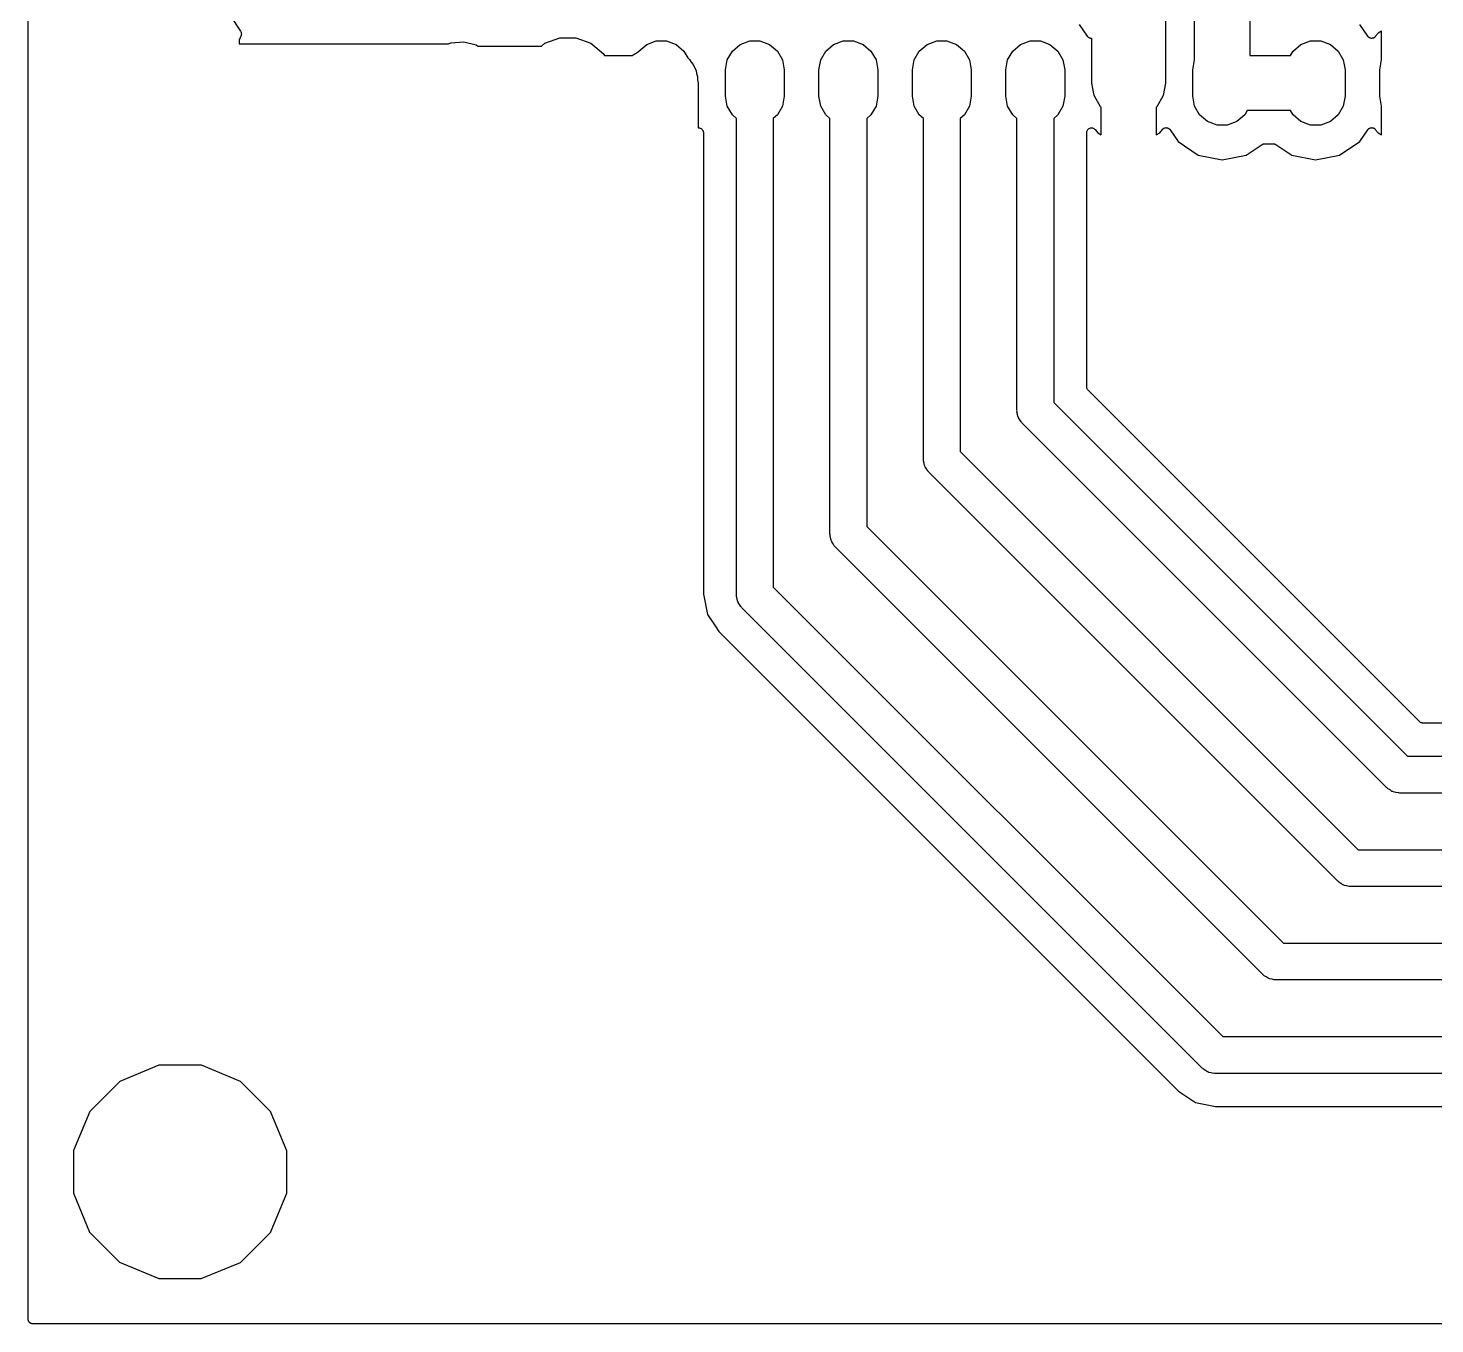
# Model space of a CAD drawing. Extents: x 59.5 to 137.3, y -94.9 to -24.1.
# Drawn here: x 59.62 to 97.85, y -94.87 to -59.66 of the extents above; entities that cross this region are included whole.
import ezdxf

# ---------------------------------------------------------------- set-up
doc = ezdxf.new("R2010")
doc.units = 0
doc.header["$MEASUREMENT"] = 0
doc.layers.add('BLACK', color=7, linetype='CONTINUOUS')

msp = doc.modelspace()

# ---------------------------------------------------------------- linework, layer by layer
at = {"layer": 'Black'}
for p, q in [((59.624, -61.3727), (59.624, -41.9386)), ((92.825, -57.5945), (92.825, -60.4005)), ((91.325, -60.5195), (91.325, -57.9052)), ((90.535, -58.6105), (90.535, -61.1505)), ((65.1129, -59.3127), (65.3988, -59.7405)), ((88.4119, -59.8817), (88.1953, -59.5575)), ((96.0319, -59.8817), (95.8153, -59.5575)), ((65.4105, -59.8597), (65.358, -59.9865)), ((65.358, -59.9865), (65.358, -60.087)), ((65.3988, -59.7405), (65.406, -59.757)), ((65.406, -59.757), (65.4143, -59.7729)), ((65.4144, -59.8421), (65.4105, -59.8597)), ((65.4143, -59.7729), (65.4149, -59.777)), ((65.4194, -59.8249), (65.4144, -59.8421)), ((65.4149, -59.777), (65.4166, -59.7809)), ((65.4166, -59.7809), (65.4177, -59.7988)), ((65.4177, -59.7988), (65.4201, -59.8166)), ((65.4201, -59.8166), (65.4192, -59.8207)), ((65.4192, -59.8207), (65.4194, -59.8249)), ((73.67, -60.068), (74.0779, -59.9195)), ((74.0779, -59.9195), (74.5121, -59.9195)), ((74.5121, -59.9195), (74.92, -60.068)), ((76.435, -60.1033), (76.6961, -60.0083)), ((76.6961, -60.0083), (76.9739, -60.0083)), ((76.9739, -60.0083), (77.235, -60.1033)), ((78.975, -60.1033), (79.2361, -60.0083)), ((79.2361, -60.0083), (79.5139, -60.0083)), ((79.5139, -60.0083), (79.775, -60.1033)), ((81.515, -60.1033), (81.7761, -60.0083)), ((81.7761, -60.0083), (82.0539, -60.0083)), ((82.0539, -60.0083), (82.315, -60.1033)), ((84.055, -60.1033), (84.3161, -60.0083)), ((84.3161, -60.0083), (84.5939, -60.0083)), ((84.5939, -60.0083), (84.855, -60.1033)), ((86.595, -60.1033), (86.8561, -60.0083)), ((86.8561, -60.0083), (87.1339, -60.0083)), ((87.1339, -60.0083), (87.395, -60.1033)), ((88.4177, -59.8877), (88.4119, -59.8817)), ((88.4219, -59.8948), (88.4177, -59.8877)), ((88.4328, -59.9035), (88.4219, -59.8948)), ((88.4424, -59.9135), (88.4328, -59.9035)), ((88.4499, -59.9172), (88.4424, -59.9135)), ((88.4563, -59.9224), (88.4499, -59.9172)), ((88.4695, -59.9269), (88.4563, -59.9224)), ((88.482, -59.9331), (88.4695, -59.9269)), ((88.4902, -59.934), (88.482, -59.9331)), ((88.4981, -59.9366), (88.4902, -59.934)), ((88.512, -59.9363), (88.4981, -59.9366)), ((88.5258, -59.9379), (88.512, -59.9363)), ((88.5339, -59.9359), (88.5258, -59.9379)), ((88.535, -59.9359), (88.5339, -59.9359)), ((88.535, -61.1505), (88.535, -59.9359)), ((94.215, -60.1033), (94.4761, -60.0083)), ((94.4761, -60.0083), (94.7539, -60.0083)), ((94.7539, -60.0083), (95.015, -60.1033)), ((96.0377, -59.8877), (96.0319, -59.8817)), ((96.0419, -59.8948), (96.0377, -59.8877)), ((96.0528, -59.9035), (96.0419, -59.8948)), ((96.0624, -59.9135), (96.0528, -59.9035)), ((96.0699, -59.9172), (96.0624, -59.9135)), ((96.0763, -59.9224), (96.0699, -59.9172)), ((96.0895, -59.9269), (96.0763, -59.9224)), ((96.102, -59.9331), (96.0895, -59.9269)), ((96.1102, -59.934), (96.102, -59.9331)), ((96.1181, -59.9366), (96.1102, -59.934)), ((96.132, -59.9363), (96.1181, -59.9366)), ((96.1458, -59.9379), (96.132, -59.9363)), ((96.1539, -59.9359), (96.1458, -59.9379)), ((96.1622, -59.9357), (96.1539, -59.9359)), ((96.1751, -59.9307), (96.1622, -59.9357)), ((96.1887, -59.9274), (96.1751, -59.9307)), ((96.1956, -59.9228), (96.1887, -59.9274)), ((96.2033, -59.9198), (96.1956, -59.9228)), ((96.2138, -59.9106), (96.2033, -59.9198)), ((96.2253, -59.9029), (96.2138, -59.9106)), ((96.2302, -59.8962), (96.2253, -59.9029)), ((96.2365, -59.8907), (96.2302, -59.8962)), ((96.3132, -59.7953), (96.2365, -59.8907)), ((96.405, -59.7451), (96.3132, -59.7953)), ((96.405, -60.5195), (96.405, -59.7451)), ((65.358, -60.087), (66.8655, -60.087)), ((66.8655, -60.087), (71.0521, -60.087)), ((71.0521, -60.087), (71.1152, -60.0576)), ((71.1152, -60.0576), (71.4612, -60.0273)), ((71.4612, -60.0273), (71.7966, -60.1172)), ((71.7966, -60.1172), (71.8442, -60.1505)), ((71.8442, -60.1505), (73.5716, -60.1505)), ((73.5716, -60.1505), (73.67, -60.068)), ((74.92, -60.068), (75.2526, -60.347)), ((75.2526, -60.347), (75.2834, -60.4005)), ((75.2834, -60.4005), (76.0517, -60.4005)), ((76.0517, -60.4005), (76.0652, -60.3845)), ((76.0652, -60.3845), (76.1784, -60.3191)), ((76.1784, -60.3191), (76.2158, -60.2929)), ((76.2158, -60.2929), (76.2222, -60.2819)), ((76.2222, -60.2819), (76.435, -60.1033)), ((77.235, -60.1033), (77.4478, -60.2819)), ((77.4478, -60.2819), (77.5568, -60.4706)), ((78.6232, -60.5225), (78.7622, -60.2819)), ((78.7622, -60.2819), (78.975, -60.1033)), ((79.775, -60.1033), (79.9878, -60.2819)), ((79.9878, -60.2819), (80.1268, -60.5225)), ((81.1632, -60.5225), (81.3022, -60.2819)), ((81.3022, -60.2819), (81.515, -60.1033)), ((82.315, -60.1033), (82.5278, -60.2819)), ((82.5278, -60.2819), (82.6668, -60.5225)), ((83.7032, -60.5225), (83.8422, -60.2819)), ((83.8422, -60.2819), (84.055, -60.1033)), ((84.855, -60.1033), (85.0678, -60.2819)), ((85.0678, -60.2819), (85.2068, -60.5225)), ((86.2432, -60.5225), (86.3822, -60.2819)), ((86.3822, -60.2819), (86.595, -60.1033)), ((87.395, -60.1033), (87.6078, -60.2819)), ((87.6078, -60.2819), (87.7468, -60.5225)), ((92.825, -60.4005), (93.9337, -60.4005)), ((93.9337, -60.4005), (94.0022, -60.2819)), ((94.0022, -60.2819), (94.215, -60.1033)), ((95.015, -60.1033), (95.2278, -60.2819)), ((95.2278, -60.2819), (95.3668, -60.5225)), ((77.5568, -60.4706), (77.601, -60.5077)), ((77.601, -60.5077), (77.6448, -60.5835)), ((77.6448, -60.5835), (77.701, -60.6505)), ((77.701, -60.6505), (77.7309, -60.7327)), ((77.7309, -60.7327), (77.7747, -60.8085)), ((78.575, -60.7961), (78.6232, -60.5225)), ((80.1268, -60.5225), (80.175, -60.7961)), ((81.115, -60.7961), (81.1632, -60.5225)), ((82.6668, -60.5225), (82.715, -60.7961)), ((83.655, -60.7961), (83.7032, -60.5225)), ((85.2068, -60.5225), (85.255, -60.7961)), ((86.195, -60.7961), (86.2432, -60.5225)), ((87.7468, -60.5225), (87.795, -60.7961)), ((91.275, -60.7961), (91.3232, -60.5225)), ((91.3232, -60.5225), (91.325, -60.5195)), ((95.3668, -60.5225), (95.415, -60.7961)), ((96.355, -60.7961), (96.4032, -60.5225)), ((96.4032, -60.5225), (96.405, -60.5195)), ((77.7747, -60.8085), (77.7899, -60.8946)), ((77.7899, -60.8946), (77.8198, -60.9769)), ((77.8198, -60.9769), (77.8198, -61.0643)), ((77.8198, -61.0643), (77.835, -61.1505)), ((77.835, -61.1505), (77.835, -62.3704)), ((78.575, -61.5049), (78.575, -60.7961)), ((80.175, -60.7961), (80.175, -61.5049)), ((81.115, -61.5049), (81.115, -60.7961)), ((82.715, -60.7961), (82.715, -61.5049)), ((83.655, -61.5049), (83.655, -60.7961)), ((85.255, -60.7961), (85.255, -61.5049)), ((86.195, -61.5049), (86.195, -60.7961)), ((87.795, -60.7961), (87.795, -61.5049)), ((88.5953, -61.4925), (88.535, -61.1505)), ((90.535, -61.1505), (90.4747, -61.4925)), ((91.275, -61.5049), (91.275, -60.7961)), ((95.415, -60.7961), (95.415, -61.5049)), ((96.355, -61.5049), (96.355, -60.7961)), ((59.624, -91.341), (59.624, -61.3727)), ((78.6232, -61.7785), (78.575, -61.5049)), ((80.175, -61.5049), (80.1268, -61.7785)), ((81.1632, -61.7785), (81.115, -61.5049)), ((82.715, -61.5049), (82.6668, -61.7785)), ((83.7032, -61.7785), (83.655, -61.5049)), ((85.255, -61.5049), (85.2068, -61.7785)), ((86.2432, -61.7785), (86.195, -61.5049)), ((87.795, -61.5049), (87.7468, -61.7785)), ((88.769, -61.7933), (88.5953, -61.4925)), ((90.4747, -61.4925), (90.301, -61.7933)), ((91.3232, -61.7785), (91.275, -61.5049)), ((95.415, -61.5049), (95.3668, -61.7785)), ((96.4032, -61.7785), (96.355, -61.5049)), ((78.7622, -62.0191), (78.6232, -61.7785)), ((80.1268, -61.7785), (79.9878, -62.0191)), ((81.3022, -62.0191), (81.1632, -61.7785)), ((82.6668, -61.7785), (82.5278, -62.0191)), ((83.8422, -62.0191), (83.7032, -61.7785)), ((85.2068, -61.7785), (85.0678, -62.0191)), ((86.3822, -62.0191), (86.2432, -61.7785)), ((87.7468, -61.7785), (87.6078, -62.0191)), ((88.785, -61.8067), (88.769, -61.7933)), ((88.785, -62.5559), (88.785, -61.8067)), ((90.301, -61.7933), (90.285, -61.8067)), ((90.285, -61.8067), (90.285, -62.5559)), ((91.4622, -62.0191), (91.3232, -61.7785)), ((92.7563, -61.9005), (92.6878, -62.0191)), ((93.9337, -61.9005), (92.7563, -61.9005)), ((94.0022, -62.0191), (93.9337, -61.9005)), ((95.3668, -61.7785), (95.2278, -62.0191)), ((96.405, -61.7815), (96.4032, -61.7785)), ((96.405, -62.5559), (96.405, -61.7815)), ((78.875, -62.1138), (78.7622, -62.0191)), ((78.875, -75.057), (78.875, -62.1138)), ((79.9878, -62.0191), (79.875, -62.1138)), ((79.875, -62.1138), (79.875, -74.8499)), ((81.415, -62.1138), (81.3022, -62.0191)), ((81.415, -73.406), (81.415, -62.1138)), ((82.5278, -62.0191), (82.415, -62.1138)), ((82.415, -62.1138), (82.415, -73.1989)), ((83.955, -62.1138), (83.8422, -62.0191)), ((83.955, -71.374), (83.955, -62.1138)), ((85.0678, -62.0191), (84.955, -62.1138)), ((84.955, -62.1138), (84.955, -71.1669)), ((86.495, -62.1138), (86.3822, -62.0191)), ((86.495, -70.0405), (86.495, -62.1138)), ((87.6078, -62.0191), (87.495, -62.1138)), ((87.495, -62.1138), (87.495, -69.8334)), ((91.675, -62.1977), (91.4622, -62.0191)), ((91.9361, -62.2927), (91.675, -62.1977)), ((92.2139, -62.2927), (91.9361, -62.2927)), ((92.475, -62.1977), (92.2139, -62.2927)), ((92.6878, -62.0191), (92.475, -62.1977)), ((94.215, -62.1977), (94.0022, -62.0191)), ((94.4761, -62.2927), (94.215, -62.1977)), ((94.7539, -62.2927), (94.4761, -62.2927)), ((95.015, -62.1977), (94.7539, -62.2927)), ((95.2278, -62.0191), (95.015, -62.1977)), ((77.835, -62.3704), (77.8467, -62.3704)), ((77.8467, -62.3704), (77.8674, -62.3699)), ((77.8674, -62.3699), (77.8687, -62.3704)), ((77.8687, -62.3704), (77.8701, -62.3704)), ((77.8701, -62.3704), (77.8896, -62.3775)), ((77.8896, -62.3775), (77.9092, -62.3842)), ((77.9092, -62.3842), (77.9102, -62.385)), ((77.9102, -62.385), (77.9115, -62.3855)), ((77.9115, -62.3855), (77.9274, -62.3988)), ((77.9274, -62.3988), (77.9436, -62.4118)), ((77.9436, -62.4118), (77.9443, -62.413)), ((77.9443, -62.413), (77.9453, -62.4138)), ((77.9453, -62.4138), (77.9557, -62.4318)), ((77.9557, -62.4318), (77.9664, -62.4495)), ((77.9664, -62.4495), (77.9667, -62.4509)), ((77.9667, -62.4509), (77.9673, -62.452)), ((77.9673, -62.452), (77.9709, -62.4724)), ((77.9709, -62.4724), (77.975, -62.4928)), ((77.975, -62.4928), (77.9748, -62.4941)), ((77.9748, -62.4941), (77.975, -62.4954)), ((77.975, -62.4954), (77.975, -75.0445)), ((88.395, -62.4928), (88.3991, -62.4724)), ((88.3952, -62.4941), (88.395, -62.4928)), ((88.395, -62.4954), (88.3952, -62.4941)), ((88.395, -69.408), (88.395, -62.4954)), ((88.3991, -62.4724), (88.4027, -62.452)), ((88.4027, -62.452), (88.4033, -62.4509)), ((88.4033, -62.4509), (88.4036, -62.4495)), ((88.4036, -62.4495), (88.4143, -62.4318)), ((88.4143, -62.4318), (88.4247, -62.4138)), ((88.4247, -62.4138), (88.4257, -62.413)), ((88.4257, -62.413), (88.4264, -62.4118)), ((88.4264, -62.4118), (88.4426, -62.3988)), ((88.4426, -62.3988), (88.4585, -62.3855)), ((88.4585, -62.3855), (88.4598, -62.385)), ((88.4598, -62.385), (88.4608, -62.3842)), ((88.4608, -62.3842), (88.4804, -62.3775)), ((88.4804, -62.3775), (88.4999, -62.3704)), ((88.4999, -62.3704), (88.5013, -62.3704)), ((88.5013, -62.3704), (88.5026, -62.3699)), ((88.5026, -62.3699), (88.5233, -62.3704)), ((88.5233, -62.3704), (88.5441, -62.3704)), ((88.5441, -62.3704), (88.5453, -62.3708)), ((88.5453, -62.3708), (88.5467, -62.3709)), ((88.5467, -62.3709), (88.566, -62.3784)), ((88.566, -62.3784), (88.5855, -62.3855)), ((88.5855, -62.3855), (88.5865, -62.3863)), ((88.5865, -62.3863), (88.5878, -62.3868)), ((88.5878, -62.3868), (88.6034, -62.4005)), ((88.6034, -62.4005), (88.6193, -62.4138)), ((88.6193, -62.4138), (88.62, -62.415)), ((88.62, -62.415), (88.621, -62.4159)), ((88.621, -62.4159), (88.6932, -62.5057)), ((88.6932, -62.5057), (88.785, -62.5559)), ((90.285, -62.5559), (90.3768, -62.5057)), ((90.3768, -62.5057), (90.4535, -62.4103)), ((90.4535, -62.4103), (90.4598, -62.4048)), ((90.4598, -62.4048), (90.4647, -62.3981)), ((90.4647, -62.3981), (90.4762, -62.3904)), ((90.4762, -62.3904), (90.4867, -62.3812)), ((90.4867, -62.3812), (90.4944, -62.3782)), ((90.4944, -62.3782), (90.5013, -62.3736)), ((90.5013, -62.3736), (90.5149, -62.3703)), ((90.5149, -62.3703), (90.5278, -62.3653)), ((90.5278, -62.3653), (90.5361, -62.3651)), ((90.5361, -62.3651), (90.5442, -62.3631)), ((90.5442, -62.3631), (90.558, -62.3647)), ((90.558, -62.3647), (90.5719, -62.3644)), ((90.5719, -62.3644), (90.5798, -62.367)), ((90.5798, -62.367), (90.588, -62.3679)), ((90.588, -62.3679), (90.6005, -62.3741)), ((90.6005, -62.3741), (90.6137, -62.3786)), ((90.6137, -62.3786), (90.6201, -62.3838)), ((90.6201, -62.3838), (90.6276, -62.3875)), ((90.6276, -62.3875), (90.6372, -62.3975)), ((90.6372, -62.3975), (90.6481, -62.4062)), ((90.6481, -62.4062), (90.6523, -62.4133)), ((90.6523, -62.4133), (90.6581, -62.4193)), ((90.6581, -62.4193), (90.8747, -62.7435)), ((95.8153, -62.7435), (96.0319, -62.4193)), ((96.0319, -62.4193), (96.0377, -62.4133)), ((96.0377, -62.4133), (96.0419, -62.4062)), ((96.0419, -62.4062), (96.0528, -62.3975)), ((96.0528, -62.3975), (96.0624, -62.3875)), ((96.0624, -62.3875), (96.0699, -62.3838)), ((96.0699, -62.3838), (96.0763, -62.3786)), ((96.0763, -62.3786), (96.0895, -62.3741)), ((96.0895, -62.3741), (96.102, -62.3679)), ((96.102, -62.3679), (96.1102, -62.367)), ((96.1102, -62.367), (96.1181, -62.3644)), ((96.1181, -62.3644), (96.132, -62.3647)), ((96.132, -62.3647), (96.1458, -62.3631)), ((96.1458, -62.3631), (96.1539, -62.3651)), ((96.1539, -62.3651), (96.1622, -62.3653)), ((96.1622, -62.3653), (96.1751, -62.3703)), ((96.1751, -62.3703), (96.1887, -62.3736)), ((96.1887, -62.3736), (96.1956, -62.3782)), ((96.1956, -62.3782), (96.2033, -62.3812)), ((96.2033, -62.3812), (96.2138, -62.3904)), ((96.2138, -62.3904), (96.2253, -62.3981)), ((96.2253, -62.3981), (96.2302, -62.4048)), ((96.2302, -62.4048), (96.2365, -62.4103)), ((96.2365, -62.4103), (96.3132, -62.5057)), ((96.3132, -62.5057), (96.405, -62.5559)), ((90.8747, -62.7435), (91.4254, -63.1114)), ((92.7246, -63.1114), (93.1579, -62.8219)), ((93.1579, -62.8219), (93.1719, -62.8158)), ((93.1719, -62.8158), (93.1851, -62.8082)), ((93.1851, -62.8082), (93.1919, -62.8069)), ((93.1919, -62.8069), (93.1983, -62.8041)), ((93.1983, -62.8041), (93.2135, -62.8031)), ((93.2135, -62.8031), (93.2285, -62.8005)), ((93.2285, -62.8005), (93.4615, -62.8005)), ((93.4615, -62.8005), (93.4765, -62.8031)), ((93.4765, -62.8031), (93.4917, -62.8041)), ((93.4917, -62.8041), (93.4981, -62.8069)), ((93.4981, -62.8069), (93.5049, -62.8082)), ((93.5049, -62.8082), (93.5181, -62.8158)), ((93.5181, -62.8158), (93.5321, -62.8219)), ((93.5321, -62.8219), (93.9654, -63.1114)), ((95.2646, -63.1114), (95.8153, -62.7435)), ((91.4254, -63.1114), (92.075, -63.2407)), ((92.075, -63.2407), (92.7246, -63.1114)), ((93.9654, -63.1114), (94.615, -63.2407)), ((94.615, -63.2407), (95.2646, -63.1114)), ((88.396, -69.4135), (88.395, -69.408)), ((88.3955, -69.4191), (88.396, -69.4135)), ((88.3998, -69.4351), (88.3955, -69.4191)), ((88.4027, -69.4514), (88.3998, -69.4351)), ((88.4055, -69.4563), (88.4027, -69.4514)), ((88.4069, -69.4617), (88.4055, -69.4563)), ((88.4164, -69.4753), (88.4069, -69.4617)), ((88.4247, -69.4896), (88.4164, -69.4753)), ((88.429, -69.4932), (88.4247, -69.4896)), ((88.4322, -69.4978), (88.429, -69.4932)), ((90.6204, -71.686), (88.4322, -69.4978)), ((87.495, -69.8334), (97.1081, -79.4465)), ((86.4988, -70.0622), (86.495, -70.0405)), ((86.4969, -70.0841), (86.4988, -70.0622)), ((86.5138, -70.1472), (86.4969, -70.0841)), ((86.5252, -70.2115), (86.5138, -70.1472)), ((86.5362, -70.2306), (86.5252, -70.2115)), ((86.5418, -70.2518), (86.5362, -70.2306)), ((86.5793, -70.3053), (86.5418, -70.2518)), ((86.612, -70.3619), (86.5793, -70.3053)), ((86.6288, -70.376), (86.612, -70.3619)), ((86.6414, -70.3941), (86.6288, -70.376)), ((96.5474, -80.3001), (86.6414, -70.3941)), ((83.9588, -71.3957), (83.955, -71.374)), ((83.9569, -71.4176), (83.9588, -71.3957)), ((83.9738, -71.4807), (83.9569, -71.4176)), ((83.9852, -71.545), (83.9738, -71.4807)), ((84.955, -71.1669), (95.7746, -81.9865)), ((83.9962, -71.5641), (83.9852, -71.545)), ((84.0018, -71.5853), (83.9962, -71.5641)), ((84.0393, -71.6388), (84.0018, -71.5853)), ((84.072, -71.6954), (84.0393, -71.6388)), ((84.0888, -71.7095), (84.072, -71.6954)), ((84.1014, -71.7276), (84.0888, -71.7095)), ((95.2139, -82.8401), (84.1014, -71.7276)), ((90.6205, -71.6861), (90.6204, -71.686)), ((97.4437, -78.5093), (90.6205, -71.6861)), ((82.415, -73.1989), (93.7426, -84.5265)), ((81.4188, -73.4277), (81.415, -73.406)), ((81.4169, -73.4496), (81.4188, -73.4277)), ((81.4338, -73.5127), (81.4169, -73.4496)), ((81.4452, -73.577), (81.4338, -73.5127)), ((81.4562, -73.5961), (81.4452, -73.577)), ((81.4618, -73.6173), (81.4562, -73.5961)), ((81.4993, -73.6708), (81.4618, -73.6173)), ((81.532, -73.7274), (81.4993, -73.6708)), ((81.5488, -73.7415), (81.532, -73.7274)), ((81.5614, -73.7596), (81.5488, -73.7415)), ((93.1819, -85.3801), (81.5614, -73.7596)), ((79.875, -74.8499), (92.0916, -87.0665)), ((77.975, -75.0445), (78.0839, -75.5918)), ((78.8788, -75.0787), (78.875, -75.057)), ((78.8769, -75.1006), (78.8788, -75.0787)), ((78.8938, -75.1637), (78.8769, -75.1006)), ((78.9052, -75.228), (78.8938, -75.1637)), ((78.9162, -75.2471), (78.9052, -75.228)), ((78.9218, -75.2683), (78.9162, -75.2471)), ((78.9593, -75.3218), (78.9218, -75.2683)), ((78.0839, -75.5918), (78.2916, -75.9026)), ((78.992, -75.3784), (78.9593, -75.3218)), ((79.0088, -75.3925), (78.992, -75.3784)), ((79.0214, -75.4106), (79.0088, -75.3925)), ((91.5309, -87.9201), (79.0214, -75.4106)), ((78.2916, -75.9026), (78.2916, -75.9026)), ((78.2916, -75.9026), (78.3939, -76.0558)), ((78.3939, -76.0558), (90.8857, -88.5476)), ((97.4483, -78.5125), (97.4437, -78.5093)), ((97.4519, -78.5168), (97.4483, -78.5125)), ((97.4662, -78.5251), (97.4519, -78.5168)), ((97.4798, -78.5346), (97.4662, -78.5251)), ((97.4852, -78.536), (97.4798, -78.5346)), ((97.4901, -78.5388), (97.4852, -78.536)), ((97.5064, -78.5417), (97.4901, -78.5388)), ((97.5224, -78.546), (97.5064, -78.5417)), ((97.528, -78.5455), (97.5224, -78.546)), ((97.5335, -78.5465), (97.528, -78.5455)), ((115.602, -78.5465), (97.5335, -78.5465)), ((97.1081, -79.4465), (116.501, -79.4465)), ((96.5655, -80.3127), (96.5474, -80.3001)), ((96.5796, -80.3295), (96.5655, -80.3127)), ((96.6362, -80.3622), (96.5796, -80.3295)), ((96.6897, -80.3997), (96.6362, -80.3622)), ((96.7109, -80.4053), (96.6897, -80.3997)), ((96.73, -80.4163), (96.7109, -80.4053)), ((96.7943, -80.4277), (96.73, -80.4163)), ((96.8574, -80.4446), (96.7943, -80.4277)), ((96.8793, -80.4427), (96.8574, -80.4446)), ((96.901, -80.4465), (96.8793, -80.4427)), ((116.501, -80.4465), (96.901, -80.4465)), ((95.7746, -81.9865), (116.501, -81.9865)), ((95.232, -82.8527), (95.2139, -82.8401)), ((95.2461, -82.8695), (95.232, -82.8527)), ((95.3027, -82.9022), (95.2461, -82.8695)), ((95.3562, -82.9397), (95.3027, -82.9022)), ((95.3774, -82.9453), (95.3562, -82.9397)), ((95.3965, -82.9563), (95.3774, -82.9453)), ((95.4608, -82.9677), (95.3965, -82.9563)), ((95.5239, -82.9846), (95.4608, -82.9677)), ((95.5458, -82.9827), (95.5239, -82.9846)), ((95.5675, -82.9865), (95.5458, -82.9827)), ((116.501, -82.9865), (95.5675, -82.9865)), ((93.7426, -84.5265), (116.501, -84.5265)), ((93.2, -85.3927), (93.1819, -85.3801)), ((93.2141, -85.4095), (93.2, -85.3927)), ((93.2707, -85.4422), (93.2141, -85.4095)), ((93.3242, -85.4797), (93.2707, -85.4422)), ((93.3454, -85.4853), (93.3242, -85.4797)), ((93.3645, -85.4963), (93.3454, -85.4853)), ((93.4288, -85.5077), (93.3645, -85.4963)), ((93.4919, -85.5246), (93.4288, -85.5077)), ((93.5138, -85.5227), (93.4919, -85.5246)), ((93.5355, -85.5265), (93.5138, -85.5227)), ((116.501, -85.5265), (93.5355, -85.5265)), ((92.0916, -87.0665), (116.501, -87.0665)), ((63.1797, -87.841), (62.1134, -88.2816)), ((64.3334, -87.842), (63.1797, -87.841)), ((65.3989, -88.2844), (64.3334, -87.842)), ((91.549, -87.9327), (91.5309, -87.9201)), ((62.1134, -88.2816), (61.2969, -89.0966)), ((66.2139, -89.1009), (65.3989, -88.2844)), ((91.5631, -87.9495), (91.549, -87.9327)), ((91.6197, -87.9822), (91.5631, -87.9495)), ((91.6732, -88.0197), (91.6197, -87.9822)), ((91.6944, -88.0253), (91.6732, -88.0197)), ((91.7135, -88.0363), (91.6944, -88.0253)), ((91.7778, -88.0477), (91.7135, -88.0363)), ((91.8409, -88.0646), (91.7778, -88.0477)), ((91.8628, -88.0627), (91.8409, -88.0646)), ((91.8845, -88.0665), (91.8628, -88.0627)), ((116.501, -88.0665), (91.8845, -88.0665)), ((90.8857, -88.5476), (91.3497, -88.8576)), ((91.3497, -88.8576), (91.897, -88.9665)), ((91.897, -88.9665), (115.707, -88.9665)), ((61.2969, -89.0966), (60.8545, -90.1621)), ((66.6545, -90.1672), (66.2139, -89.1009)), ((60.8545, -90.1621), (60.8535, -91.3158)), ((66.6543, -90.3921), (66.6545, -90.1672)), ((66.6535, -91.3209), (66.6543, -90.3921)), ((66.6543, -90.3921), (66.6543, -90.3921)), ((59.624, -94.7445), (59.624, -91.341)), ((60.8535, -91.3158), (61.2941, -92.3821)), ((66.2111, -92.3864), (66.6535, -91.3209)), ((61.2941, -92.3821), (62.1091, -93.1986)), ((65.3946, -93.2014), (66.2111, -92.3864)), ((62.1091, -93.1986), (63.1746, -93.641)), ((64.3283, -93.642), (65.3946, -93.2014)), ((63.1746, -93.641), (64.3283, -93.642)), ((59.6259, -94.7554), (59.624, -94.7445)), ((59.6259, -94.7666), (59.6259, -94.7554)), ((59.6297, -94.777), (59.6259, -94.7666)), ((59.6317, -94.7879), (59.6297, -94.777)), ((59.6372, -94.7976), (59.6317, -94.7879)), ((59.641, -94.808), (59.6372, -94.7976)), ((59.6482, -94.8165), (59.641, -94.808)), ((59.6537, -94.8261), (59.6482, -94.8165)), ((59.6622, -94.8333), (59.6537, -94.8261)), ((59.6694, -94.8418), (59.6622, -94.8333)), ((59.679, -94.8473), (59.6694, -94.8418)), ((59.6875, -94.8545), (59.679, -94.8473)), ((59.6979, -94.8583), (59.6875, -94.8545)), ((59.7076, -94.8638), (59.6979, -94.8583)), ((59.7185, -94.8658), (59.7076, -94.8638)), ((59.7289, -94.8696), (59.7185, -94.8658)), ((59.7401, -94.8696), (59.7289, -94.8696)), ((59.751, -94.8715), (59.7401, -94.8696)), ((137.162, -94.8715), (59.751, -94.8715))]:
    msp.add_line(p, q, dxfattribs=at)

doc.saveas('drawing.dxf')
